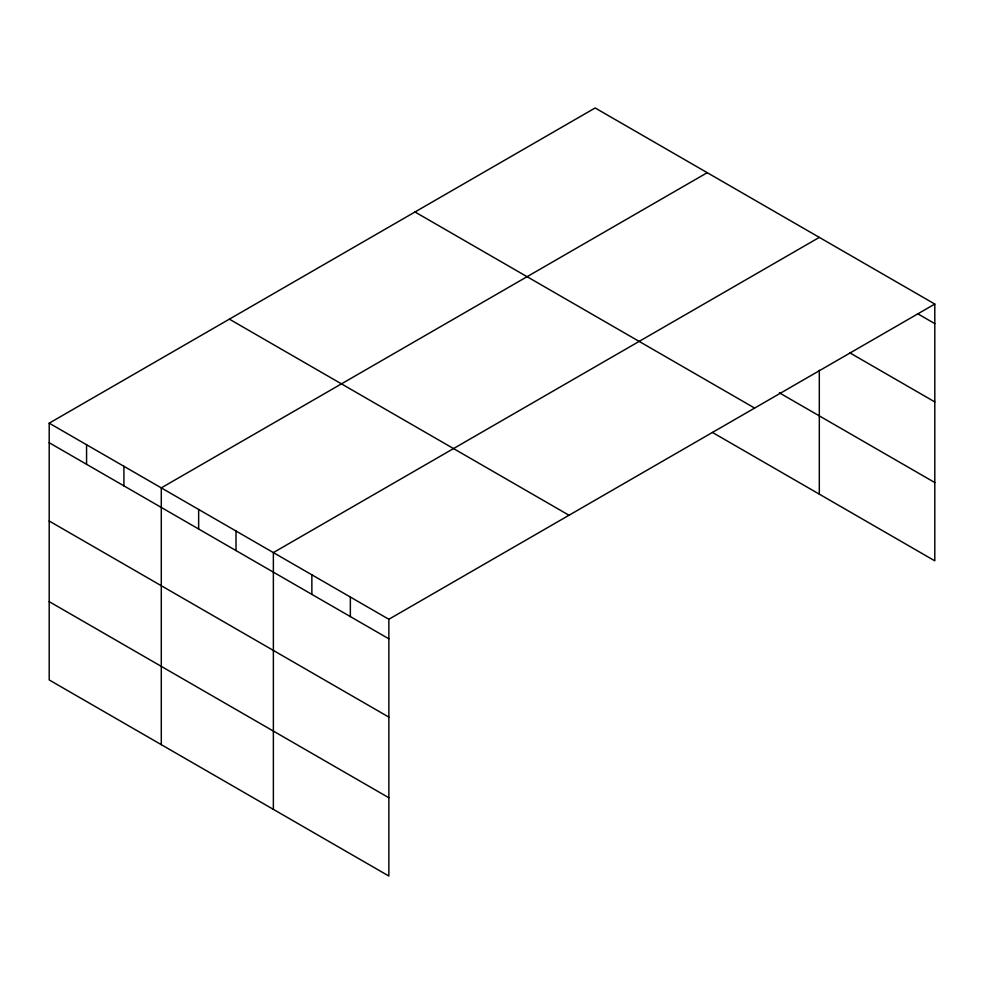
<?xml version="1.0" encoding="UTF-8"?>
<svg xmlns="http://www.w3.org/2000/svg" width="984" height="984" viewBox="0 0 984 984"><rect width="100%" height="100%" fill="white"/><g stroke="black" fill="none" stroke-linecap="round" stroke-linejoin="round"><path stroke-width="1.48" d="M49.2 423.169L388.852 619.268L388.852 876.031L49.2 679.944L49.2 423.169L595.148 107.969L934.8 304.056L934.8 560.831L712.391 432.419M707.238 172.68L161.29 487.879L161.29 744.654M819.315 237.39L273.368 552.59L273.368 809.365M388.852 619.268L934.8 304.056M917.543 313.662L934.8 323.625M849.844 352.85L934.8 401.902M779.377 392.825L934.8 482.554M414.99 211.978L754.642 408.077M229.358 319.148L569.01 515.247M49.2 442.726L388.852 638.825M49.2 521.003L388.852 717.102M49.2 601.654L388.852 797.753M819.315 370.23L819.315 494.165M350.353 597.042L350.353 616.599M311.867 574.816L311.867 594.373M236.012 531.016L236.012 550.573M198.645 509.454L198.645 529.011M123.922 466.305L123.922 485.862M86.567 444.731L86.567 464.3"/></g></svg>
